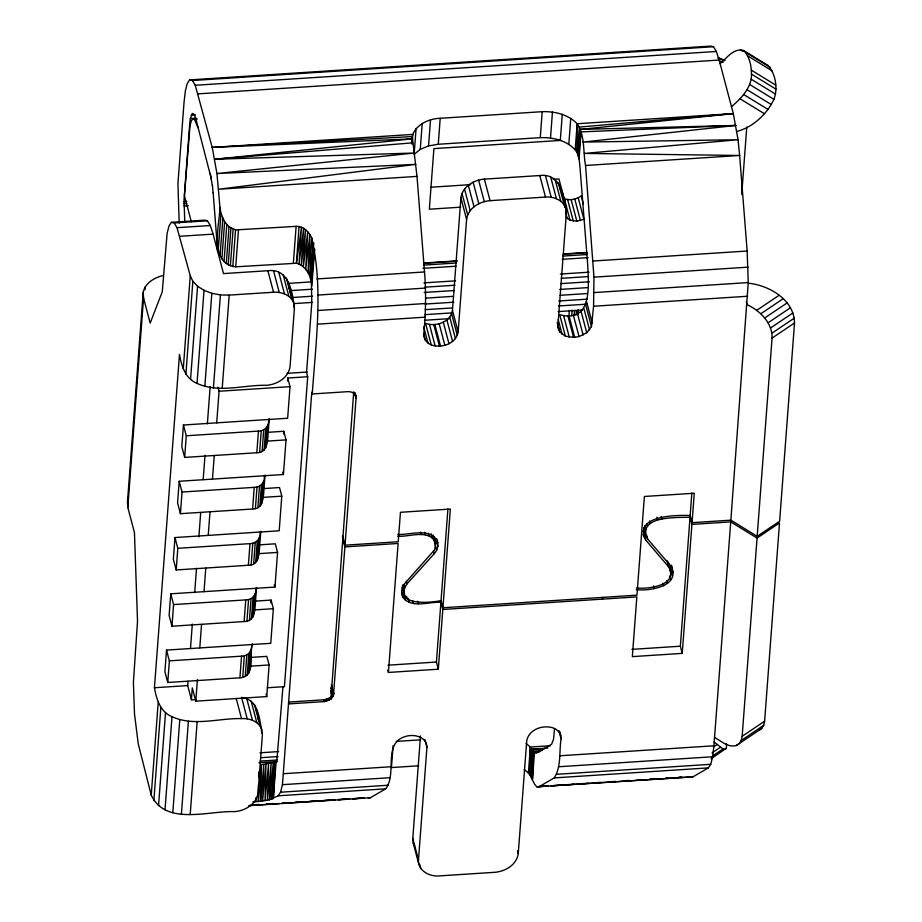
<?xml version="1.0" encoding="UTF-8"?>
<svg xmlns="http://www.w3.org/2000/svg" width="922" height="922" viewBox="0 0 922 922"><rect width="100%" height="100%" fill="white"/><g stroke="black" fill="none" stroke-linecap="round" stroke-linejoin="round"><path stroke-width="1.38" d="M748.837 283.261C769.374 285.451 794.211 299.846 794.522 322.977L779.632 521.218L757.181 536.327L730.858 520.158L748.249 282.581L747.154 251.026L739.64 155.472L738.049 139.729L733.313 113.613L577.16 123.744C585.274 135.753 582.911 151.784 585.528 165.464L593.964 277.153L593.572 306.242L591.475 326.653L586.726 332.75L579.028 336.599L573.576 337.383L565.393 336.184L559.7 314.667C592.592 323.599 588.732 285.428 587.648 264.165L579.834 165.292L579.074 158.964L577.022 152.384L577.16 123.744C568.171 114.432 554.79 111.228 542.217 111.677L440.209 118.293C426.425 118.592 409.852 127.835 411.742 143.567M184.769 221.545L184.031 199.717L189.748 123.536L190.335 118.546L192.283 113.487L193.528 113.763L194.83 115.93L196.109 119.825L211.369 179.052M258.54 784.599L258.356 801.449L252.893 801.909M258.621 777.58L258.679 771.968M526.082 743.443L530.346 747.039L529.908 774.906L534.645 784.276L536.8 786.766L692.964 776.843L708.338 767.899L710.735 764.315L712.637 756.766L713.916 745.794L730.731 521.887L691.926 524.399L690.036 517.23C679.456 517.761 636.48 515.064 647.555 538.874L670.571 565.82C682.026 586.115 649.019 591.428 636.318 589.631M261.422 764.695L260.603 801.206L258.356 801.449L261.422 764.695L275.309 762.229L276.946 759.544L282.973 686.636M542.136 750.508L533.561 751.073L532.467 779.459L534.495 752.398L530.346 747.039L550.399 745.748M276.127 761.572L273.338 798.602L275.309 762.229L271.817 799.213L273.304 762.828L269.535 799.789L260.603 801.206L263.796 764.419L262.632 800.953L265.962 764.142L265.063 800.607L268.567 763.762L267.461 800.204L271.137 763.301L269.535 799.789L278.156 795.801L280.553 792.217L282.455 784.68L311.786 392.173L312.258 393.971L347.732 391.666C351.547 391.274 356.33 393.671 356.088 398.016L345.035 545.179L398.246 541.733L400.459 512.298L450.351 509.059L442.94 607.748L636.964 595.163L644.374 496.474L694.266 493.235L692.053 522.67L730.858 520.158M312.258 393.971C315.773 342.431 323.426 288.92 311.74 237.888C308.939 231.814 303.292 226.005 296.123 226.351L235.548 229.924L229.048 226.8L224.645 221.81L220.992 213.466L219.966 207.415L216.947 173.532L212.221 147.416L195.245 85.273L192.375 80.502L189.644 79.903L187.247 83.487L185.345 91.036L184.066 102.008L177.934 183.651L179.202 223.066M565.393 336.184L559.666 331.828L557.925 325.478L566.373 212.936C566.984 202.079 555.044 196.086 545.501 197.066L490.066 200.662C479.578 201.445 468.065 208.199 466.59 219.413L458.142 331.955C456.217 343.733 441.5 348.585 431.242 344.886C426.898 343.168 423.452 339.019 423.763 334.179C425.745 313.492 426.218 292.677 424.523 271.955L416.998 176.39L412.272 136.56L212.221 147.416L412.146 138.865L411.846 142.991M311.843 286.05L314.621 249.021L311.371 282.086L309.827 276.496L313.595 242.97L311.371 282.086L311.809 302.623L306.565 372.442L307.706 376.741L284.425 686.659L267.322 687.777M411.834 143.567L412.272 136.56M299.039 226.512L296.435 263.243C302.958 264.741 307.464 270.549 309.827 276.496L311.74 237.888L307.994 272.601L309.942 234.626L305.701 269.305L307.787 231.779L303.315 266.838L305.551 229.636L301.287 265.294L303.638 228.299L299.028 264.061L301.482 227.227L296.435 263.243L235.709 266.815C208.349 263.773 219.678 223.585 219.966 207.415M271.817 799.213L274.387 762.54M162.71 275.574C154.216 277.856 145.111 283.008 143.21 292.32L127.478 501.822L127.812 507.457L134.451 532.57L137.528 621.255L133.402 682.292L134.497 713.847L138.242 743.858L151.243 795.156C165.73 826.204 209.513 810.415 234.545 811.648C245.033 810.864 256.535 804.111 258.022 792.897L262.401 734.465C259.474 721.465 259.647 700.409 242.843 697.631M127.812 507.457L143.544 297.967L143.21 292.32M144.95 289.785L145.157 286.915M261.986 730.028C259.336 721.557 249.724 718.054 241.529 718.595C218.606 718.054 193.897 726.79 171.999 716.682C160.221 711.83 156.452 699.199 154.447 687.743L179.479 354.463C181.484 365.907 185.253 378.539 197.031 383.391C218.929 393.498 243.639 384.762 266.562 385.304C277.061 384.509 288.563 377.755 290.038 366.541L294.429 308.109C292.239 292.366 289.393 268.106 267.864 270.711L223.516 273.592L213.097 234.13L210.274 225.533L207.404 220.773L204.672 220.162L171.411 222.329L169.014 225.913L167.113 233.45L162.272 291.801L150.182 323.08L143.544 297.967M151.243 795.156L158.238 702.103M183.271 368.812L190.255 275.747L177.012 227.688L174.143 222.928L171.411 222.329M153.847 800.653L160.843 707.6M185.875 374.309L192.859 281.245L190.255 275.747M307.706 376.741L287.745 378.043L290.027 386.652L287.652 418.242L183.432 425.007L181.807 446.651L184.654 457.416L256.823 452.737C267.841 453.048 267.622 440.117 268.233 432.291L283.745 431.277L286.027 439.886L283.423 474.519L179.202 481.272L177.577 502.916L180.424 513.681L252.593 509.002C263.611 509.324 263.392 496.393 264.003 488.556L279.527 487.554L281.798 496.163L279.193 530.784L174.973 537.549L173.348 559.193L176.194 569.957L248.364 565.267C259.382 565.589 259.174 552.658 259.774 544.821L275.298 543.819L277.568 552.428L274.975 587.06L170.754 593.814L169.129 615.458L171.965 626.222L244.134 621.543C255.164 621.854 254.945 608.923 255.544 601.098L271.068 600.084L273.35 608.704L270.745 643.326L166.525 650.091L164.9 671.735L167.746 682.487L239.916 677.808C256.293 677.013 248.986 654.101 252.34 643.844M158.549 805.632L165.534 712.568M167.746 682.487L169.371 660.855L166.525 650.091M171.965 626.222L173.59 604.578L170.754 593.814M176.194 569.957L177.819 548.313L174.973 537.549M180.424 513.681L182.049 492.037L179.202 481.272M184.654 457.416L186.279 435.772L183.432 425.007M190.566 379.276L197.562 286.223L192.859 281.245M165.015 809.747L171.999 716.682M197.031 383.391L204.027 290.338L197.562 286.223M172.806 812.72L179.79 719.667M204.822 386.376L211.818 293.311L204.027 290.338M218.237 250.196L220.992 213.466M195.787 699.66L191.499 699.936L187.708 685.588L188.03 681.3M190.497 648.397L192.329 624.079M194.692 592.616L196.513 568.298M198.875 536.823L200.708 512.505M203.174 479.613L205.007 455.295M207.369 423.82L210.158 386.629M220.093 255.279L222.847 218.549M221.891 258.54L224.645 221.81M181.392 814.357L188.388 721.292M213.42 388.001L220.404 294.936L211.818 293.311M224.046 261.375L226.8 224.657M191.407 699.579L192.283 687.893L195.787 701.169L266.746 696.571L269.12 664.969L266.838 656.36L251.326 657.363M226.282 263.531L229.048 226.8M228.195 264.868L230.961 228.137M195.787 701.169L197.4 679.629M199.786 647.924L201.549 624.378M204.016 591.659L205.779 568.113M208.234 535.394L210.009 511.848M212.463 479.117L214.238 455.572M216.693 422.852L219.067 391.251L218.018 387.275M230.35 265.928L233.105 229.209M190.197 814.529L197.181 721.465M222.214 388.174L229.209 295.109L273.557 292.239C281.752 291.698 291.352 295.201 294.014 303.684M232.793 266.654L235.548 229.924M235.709 266.815L238.464 230.085M239.916 677.808L241.541 656.164C247.903 656.326 252.478 650.863 251.66 644.57M244.134 621.543L245.759 599.899C252.121 600.061 256.708 594.598 255.878 588.294M248.364 565.267L249.989 543.634C256.351 543.784 260.938 538.321 260.108 532.029M252.593 509.002L254.218 487.358C260.58 487.519 265.156 482.056 264.337 475.752M256.823 452.737L258.448 431.093C264.798 431.254 269.385 425.78 268.567 419.487M242.716 677.382L244.342 655.738M246.946 621.105L248.571 599.473M251.164 564.84L252.789 543.196M255.394 508.575L257.019 486.931M259.624 452.299L261.249 430.655M245.206 676.494L246.831 654.851M249.424 620.218L251.049 598.574M253.654 563.953L255.279 542.309M257.883 507.676L259.508 486.032M262.102 451.411L263.738 429.767M247.2 675.204L248.825 653.56M251.418 618.927L253.043 597.283M255.648 562.662L257.273 541.018M259.877 506.385L261.502 484.753M264.107 450.12L265.732 428.476M248.56 673.602L250.196 651.958M252.789 617.325L254.414 595.693M257.019 561.06L258.644 539.416M261.249 504.795L262.874 483.151M265.467 448.518L267.092 426.874M249.217 671.804L250.842 650.16M253.446 615.527L255.071 593.883M257.664 559.262L259.289 537.618M261.894 502.986L263.519 481.342M266.124 446.721L267.749 425.077M255.544 601.098L256.57 587.568M259.774 544.821L260.788 531.303M264.003 488.556L265.017 475.026M268.233 432.291L269.247 418.761M293.369 263.081L296.123 226.351M270.861 602.861L271.068 600.084M283.538 434.055L283.745 431.277M287.537 380.913L287.745 378.043M353.737 391.781L330.883 699.141L324.452 701.584L288.978 703.878M342.408 537.491L344.897 546.907L333.407 695.891L330.883 699.141L328.82 698.403L323.979 699.786L288.505 702.091M412.007 143.982L412.722 134.416L212.221 147.416M416.087 128.377L414.139 154.354L420.259 149.364L428.546 145.906L438.261 144.258L540.269 137.643C553.649 137.263 569.012 140.778 577.022 152.384L580.422 129.403L733.313 113.613L719.16 60.057L716.336 51.471L713.467 46.711L710.747 46.1L189.644 79.903M420.259 149.364L422.207 123.398M433.882 536.719L435.61 543.242L434.631 549.766L405.207 583.027C400.597 587.729 400.148 596.027 405.622 600.268C415.983 607.483 429.422 601.593 440.912 602.308L442.814 609.477L438.319 669.211L388.427 672.449L398.12 543.461L344.897 546.907M428.546 145.906L430.505 119.929M248.975 805.644L370.333 797.772L385.696 788.829C397.52 773.42 382.215 742.902 405.83 736.367C414.197 733.774 427.14 736.897 426.921 747.488L418.473 860.03C417.862 870.887 429.802 876.88 439.345 875.9L494.78 872.304C505.279 871.521 516.781 864.767 518.256 853.553L526.716 741.011C528.629 729.233 543.346 724.381 553.615 728.08C557.948 729.798 561.394 733.947 561.083 738.787C558.986 751.626 561.567 766.516 554.226 777.903L538.851 786.846M393.095 745.691L391.447 767.565L418.738 765.79M438.261 144.258L440.209 118.293M418.888 864.456L413.206 842.927L412.791 838.501L420.49 735.929M431.242 344.886L425.549 323.368C435.818 327.056 450.535 322.204 452.448 310.426L460.908 197.884C462.383 186.682 473.885 179.917 484.373 179.133L539.808 175.537C559.47 173.071 563.515 193.505 565.958 208.51M438.319 669.211L436.429 662.042L440.912 602.308M442.94 607.748L441.039 600.579L447.919 509.036M540.269 137.643L542.217 111.677M550.503 137.989L552.451 112.023M560.322 140.282L562.27 114.316M564.31 204.5L564.621 200.443L558.928 178.914L553.235 179.283M568.816 144.316L570.764 118.35M547.91 748.019L532.19 749.275L529.908 774.906L528.387 773.016L530.346 747.039M575.201 149.721L577.16 123.744M579.074 158.964L581.102 131.892L735.894 125.45L582.877 142.092L738.049 139.729L584.375 153.421L739.64 155.472L585.528 165.464M568.816 317.399L569.347 310.437M571.732 315.578L572.147 310.011M574.21 314.69L574.533 310.507M576.1 314.794L576.423 310.61M577.368 314.586L577.679 310.403M577.702 313.687L577.91 310.898M577.91 314.172L578.232 309.999M554.537 728.599L553.534 739.26L551.575 744.308L536.212 753.251L534.495 752.398L538.794 752.075M602.458 599.127L602.585 597.398M442.814 609.477L636.837 596.891L632.342 656.625L682.234 653.387L680.344 646.218L690.036 517.23M692.053 522.67L690.163 515.502L691.846 493.074M682.234 653.387L691.926 524.399M741.703 194.496L746.774 127.063M736.321 745.518L739.26 743.581L741.253 740.435L742.164 736.298L757.054 538.056L779.505 522.947L764.615 721.188L763.704 725.314L761.71 728.461L736.321 745.518C728.103 747.926 721.2 741.011 714.538 737.439M757.181 536.327L772.071 338.086C772.463 322.7 760.039 310.772 747.051 304.594L746.347 301.909M411.811 143.152L412.146 138.865L214.791 159.252L414.358 153.017L216.947 173.532L415.857 164.358L218.537 189.264L416.998 176.39M255.843 801.691L256.178 797.449M310.691 279.17L313.595 242.97M577.022 152.384L579.419 127.075L733.313 113.613M533.561 751.073L531.13 776.739L532.19 749.275L545.04 748.583M581.102 131.892L578.301 155.472L580.422 129.403L735.894 125.45M731.48 106.698C740.078 99.299 748.71 90.725 751.199 79.223C752.168 69.599 750.623 57.475 743.616 50.526C733.705 47.598 726.697 58.27 720.105 63.653M736.736 131.443C752.928 127.305 766.747 114.328 773.927 99.38C778.018 88.5 775.748 73.875 767.968 65.439L743.616 50.526M714.043 741.945L722.986 748.941L725.118 749.229L726.421 748.226L726.467 743.812M441.039 600.579C430.701 602.884 392.565 606.469 406.971 583.891L434.274 553.684C438.031 549.696 438.837 543.83 436.763 538.828M195.579 118.731L192.71 118.915L191.188 121.197L189.978 125.991L184.446 195.741L191.327 221.776M713.421 747.039L716.924 744.665M712.026 752.94L720.197 747.385M712.487 756.075L722.986 748.941M711.104 758.748L726.421 748.226M756.582 310.449L779.032 295.34M760.881 313.711L783.331 298.601M764.799 317.929L787.25 302.819M768.072 322.815L790.523 307.706M770.469 328.048L792.92 312.938M771.841 333.257L794.291 318.136M772.071 338.086L794.522 322.977M742.164 736.298L764.615 721.188M741.253 740.435L763.704 725.314M758.771 730.408L761.71 728.461M578.198 197.757L583.891 219.286L576.849 221.188L570.027 220.185L564.345 198.656C569.98 200.719 576.469 199.452 581.206 195.856L583.338 203.923M214.791 159.252L412.572 142.829M551.149 785.786L561.187 785.095M565.486 784.795L574.083 784.207M579.823 783.815L588.432 783.227M594.16 782.836L601.328 782.34M608.508 781.844L615.677 781.36M622.846 780.865L628.573 780.473M637.183 779.885L641.482 779.586M650.091 778.998L655.819 778.606M665.857 777.914L668.727 777.719M678.765 777.027L681.635 776.831M192.375 80.502L713.467 46.711M195.245 85.273L716.336 51.471M198.069 93.86L719.16 60.057M191.2 115.112L195.499 114.835M190.335 118.546L196.075 118.177M192.71 118.915L197.308 119.111M560.622 140.398L433.905 148.615L429.352 209.213L460.677 207.185M183.939 201.618L186.809 201.422M430.781 187.224L470.658 184.642M183.927 203.727L186.797 203.543M183.997 205.975L188.307 205.698M174.143 222.928L207.404 220.773M177.012 227.688L210.274 225.533M179.836 236.286L213.097 234.13M424.247 262.989L457.277 260.857M563.549 253.953L586.53 252.467M423.797 263.312L456.828 261.168M563.112 254.276L587.521 252.686M423.405 265.133L456.436 262.989M562.72 256.097L587.13 254.518M423.002 268.348L456.033 266.204M562.305 259.312L588.155 257.641M316.972 278.928L424.523 271.955M593.042 261.018L747.154 251.026M287.791 283.423L312.109 281.844M289.635 290.661L312.523 289.185M423.913 282.881L455.514 280.841M560.357 274.041L589.077 272.174M424.858 287.191L455.019 285.232M561.291 278.34L588.582 276.565M317.894 295.063L425.434 288.079M593.964 277.153L748.076 267.161M291.145 297.587L312.604 296.192M424.201 292.47L454.362 290.522M560.634 283.63L589.365 281.763M293.749 303.615L312.351 302.404M426.218 298.106L453.509 296.331M559.781 289.439L587.072 287.676M318.067 310.483L425.618 303.511M594.137 292.574L748.249 282.581M425.111 304.064L453.843 302.197M560.115 295.305L587.406 293.542M425.18 309.677L452.472 307.902M558.744 301.01L587.464 299.143M424.973 314.644L452.264 312.869M558.536 305.977L587.256 304.122M317.502 324.152L425.042 317.18M593.572 306.242L747.684 296.25M424.546 320.268L448.968 318.689M558.11 311.613L582.531 310.023M287.088 373.341L307.118 372.039M219.067 391.251L290.027 386.652M186.279 435.772L258.448 431.093M266.942 441.131L286.027 439.886M182.049 492.037L254.218 487.358M262.712 497.396L281.798 496.163M177.819 548.313L249.989 543.634M397.739 534.46C409.852 535.175 431.922 526.554 437.8 542.747M690.163 515.502C677.877 515.098 633.23 514.707 645.654 539.981L668.669 566.915C678.903 585.631 647.521 589.458 636.457 587.902M397.613 536.201C408.942 537.365 429.779 528.191 435.61 543.242M258.483 553.673L277.568 552.428M173.59 604.578L245.759 599.899M254.253 609.938L273.35 608.704M169.371 660.855L241.541 656.164M250.035 666.203L269.12 664.969M387.955 665.177L436.429 662.042M631.881 649.365L680.344 646.218M154.447 687.743L187.708 685.588M396.276 741.403L420.697 739.824M260.016 752.801L278.605 751.591M260.857 757.7L278.029 756.582M259.992 761.123L277.165 760.005M258.909 762.759L277.499 761.549M283.734 773.696L391.274 766.724M559.804 755.786L713.916 745.794M282.455 784.68L389.994 777.695M558.525 766.77L712.637 756.766M280.553 792.217L388.093 785.244M556.623 774.307L710.735 764.315M278.156 795.801L385.696 788.829M554.226 777.903L708.338 767.899M249.286 805.54L279.389 803.558M282.259 803.373L335.308 799.87M338.178 799.685L349.645 798.925M551.137 785.855L692.964 776.843M253.665 804.802L259.393 804.445M266.562 804.007L273.73 803.558M282.316 803.027L289.485 802.578M295.213 802.221L303.811 801.691M309.538 801.333L319.565 800.722M323.864 800.446L333.902 799.835M338.19 799.558L348.228 798.936M534.495 752.398L538.794 752.133M220.404 294.936L229.209 295.109M368.281 797.703L370.333 797.772M725.049 60.391L718.63 57.844L720.082 59.504M717.869 58.109L724.289 60.668M719.229 60.829L723.09 62.362M565.935 217.258L570.027 220.185M746.036 52.566L770.389 67.479M740.412 49.811L742.855 51.309M747.535 55.793L771.887 70.706M751.326 70.141L775.679 85.066M751.799 74.336L776.151 89.261M751.199 79.223L775.552 94.148M749.574 84.455L773.927 99.38M747.039 89.688L771.391 104.612M743.754 94.563L768.107 109.476M739.963 98.735L764.315 113.66M730.731 521.887L757.054 538.056M524.134 769.409L528.387 773.016M194.45 119.295L198.069 127.801M354.209 392.737L355.154 394.628M413.206 842.927L414.635 845.958M330.814 687.87L333.407 695.891L331.298 687.766M331.424 686.141L333.845 694.082L331.355 684.666M355.177 393.544L355.915 396.241L355.212 393.567M661.086 516.447L661.777 519.063M574.775 199.06L580.468 220.589M671.447 565.117L672.484 569.024M671.412 566.12L673.129 572.643M656.89 517.161L657.582 519.778M669.384 564.667L672.484 576.411M668.277 561.901L670.34 569.727M668.842 565.059L670.571 571.582M666.952 560.392L668.669 566.915M571.167 199.659L576.849 221.188M669.545 576.123L670.582 580.042M567.606 199.521L573.288 221.05M666.871 580.664L667.563 583.28M649.503 520.988L650.194 523.604M558.363 182.948L564.956 207.565M565.659 210.251L566.373 212.936M565.509 211.922L567.284 218.652M662.953 583.269L663.644 585.873M646.864 523.823L647.555 526.427M555.113 179.594L560.795 201.123M586.599 301.725L592.293 323.253M644.847 525.69L645.884 529.608M585.781 305.124L591.475 326.653M646.529 534.967L647.555 538.874M643.936 527.684L645.319 532.904M643.821 528.237L645.896 536.062M550.722 177.139L556.415 198.668M643.245 530.842L645.654 539.981M583.891 308.363L589.573 329.892M643.06 534.161L643.752 536.765M545.513 175.756L551.195 197.285M581.044 311.221L586.726 332.75M653.629 585.85L654.32 588.467M577.449 313.515L583.13 335.032M539.808 175.537L545.501 197.066M573.334 315.07L579.028 336.599M569.001 315.785L574.683 337.314M567.894 315.866L573.576 337.383M563.619 315.704L569.3 337.222M558.19 319.554L562.109 334.352M557.176 322.412L559.666 331.828M557.522 326.111L558.236 328.808M484.373 179.133L490.066 200.662M478.599 180.101L484.281 201.618M473.113 182.176L478.806 203.704M468.318 185.218L474 206.747M464.527 189.033L470.208 210.562M461.991 193.355L467.685 214.884M460.908 197.884L466.59 219.413M452.448 310.426L458.142 331.955M451.63 313.826L457.324 335.354M559.7 731.423L560.772 735.456M449.729 317.064L455.422 338.593M558.951 730.708L561.083 738.787M446.893 319.922L452.575 341.451M443.286 322.216L448.979 343.733M439.183 323.772L444.865 345.301M434.838 324.486L440.532 346.015M433.732 324.567L439.425 346.084M429.468 324.406L435.149 345.923M423.682 326.907L427.946 343.053M423.728 333.799L425.503 340.529M435.818 538.632L437.892 546.458M517.542 850.856L518.256 853.553M433.029 535.037L434.4 540.257M433.928 539.762L436.682 550.192M431.127 533.826L432.164 537.745M433.582 551.079L434.274 553.684M428.35 533.285L429.041 535.889M424.593 532.236L425.284 534.841M420.467 532.063L421.147 534.668M417.516 601.167L418.196 603.783M412.791 600.971L413.482 603.576M406.279 581.286L406.971 583.891M408.146 598.47L409.184 602.377M404.17 584.341L404.85 586.945M406.637 596.361L407.328 598.977M402.418 584.997L403.801 590.218M402.672 587.326L405.081 596.465M402.153 586.945L405.622 600.268M401.681 592.178L403.052 597.398M424.788 739.409L426.921 747.488M289.105 287.929L291.237 296.008M293.715 305.424L294.429 308.109M286.419 278.121L292.113 299.65M387.793 670.052L388.427 672.449M283.169 274.768L288.851 296.296M278.778 272.313L284.472 293.841M273.569 270.93L279.251 292.458M342.546 535.763L345.035 545.179M267.864 270.711L273.557 292.239M419.729 864.456L420.789 868.489M412.791 838.501L418.473 860.03M282.777 472.052L283.423 474.519M324.452 701.584L323.979 699.786L326.768 701.193L326.48 699.349L328.958 700.363L328.82 698.403L330.814 697.009L332.393 697.62L330.687 690.808M274.318 584.594L274.975 587.06M266.101 694.105L266.746 696.571M257.791 716.97L258.851 721.016M261.341 730.431L262.055 733.117M254.403 704.477L260.085 726.006M251.141 701.123L256.835 722.641M246.762 698.669L252.444 720.186M241.541 697.286L247.223 718.803M236.205 698.415L241.529 718.595M210.262 173.394L212.348 185.541M212.429 185.299L213.074 192.698M560.265 186.982L560.588 190.312M288.321 282.155L288.644 285.474M256.304 708.511L256.512 710.724M213.143 192.491L217.696 251.556M548.279 785.982L536.8 786.766L548.267 786.04M363.983 797.979L352.515 798.74L363.983 797.968M356.088 398.016L354.659 392.634L356.088 398.016"/></g></svg>
